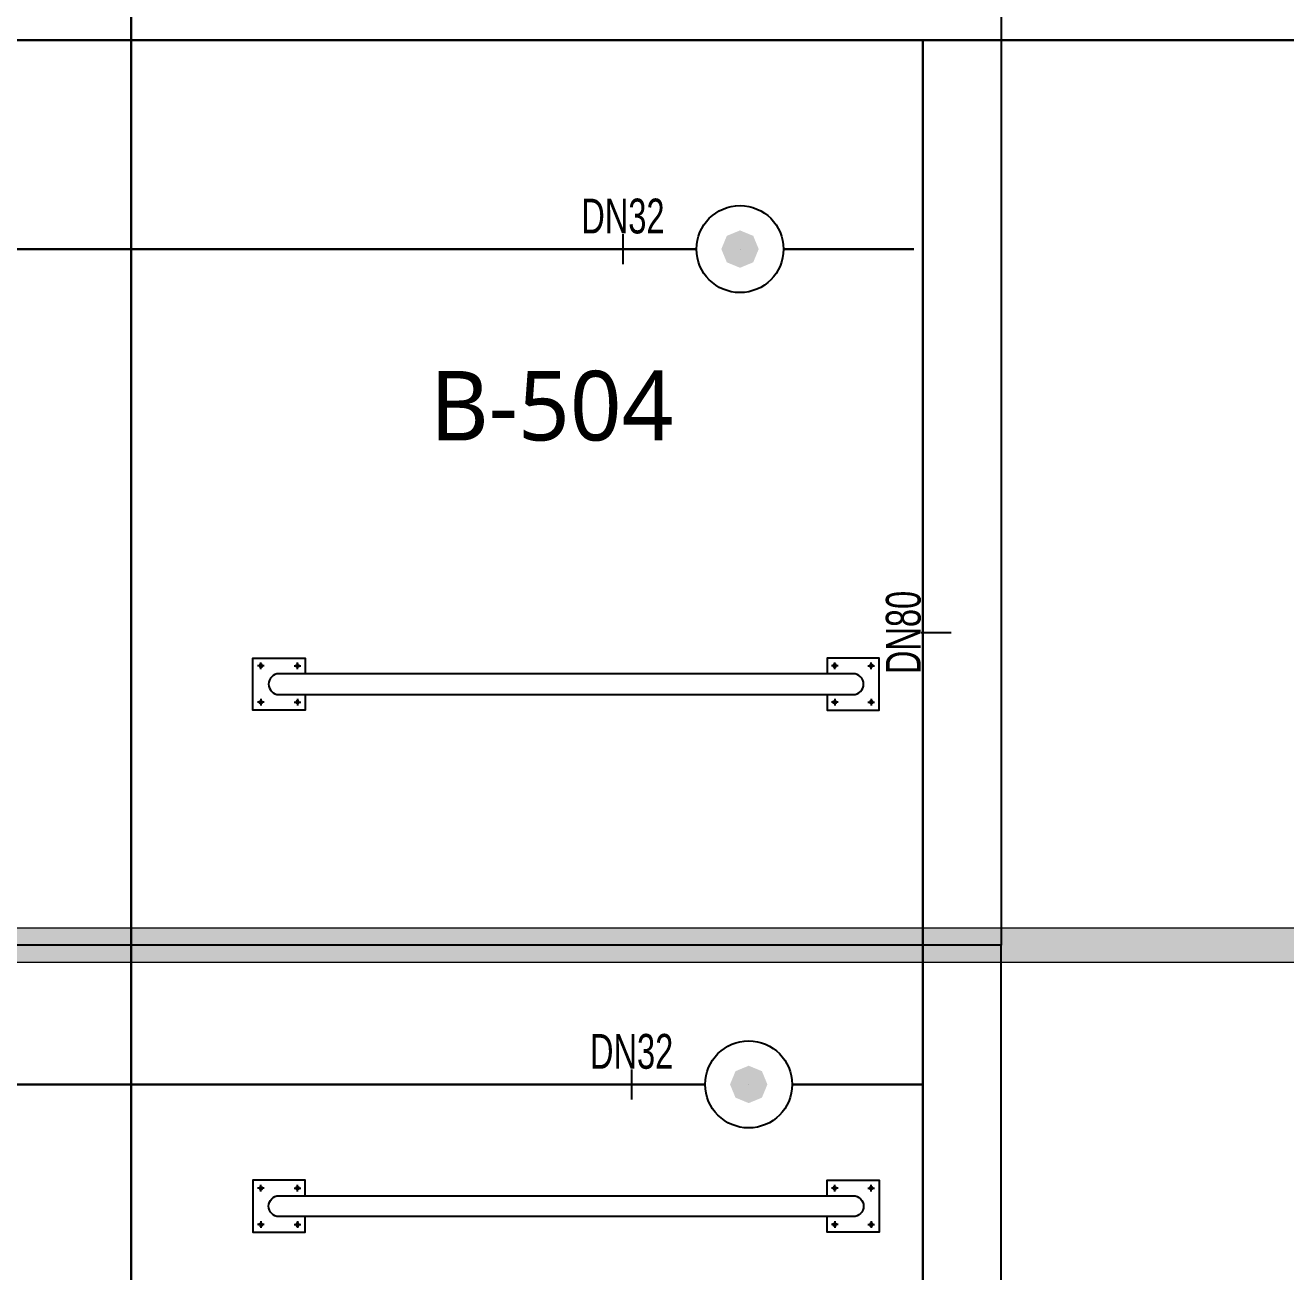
# Model space of a CAD drawing. Header units: millimetres. Extents: x -379292 to 1221486, y 92049 to 447512.
# Drawn here: x -195809 to -192186, y 163880 to 167462 of the extents above; entities that cross this region are included whole.
import ezdxf
from ezdxf.enums import TextEntityAlignment as Align

# ---------------------------------------------------------------- set-up
doc = ezdxf.new("R2010")
doc.units = ezdxf.units.MM
for name, color, linetype in [('-M-YNGN-BORUID', 7, 'Continuous'), ('-M-YNGN-BORUUZUN', 7, 'Continuous'), ('-M-YNGN-BORUYUK', 7, 'Continuous'), ('-M-YNGN-SPR-YUK', 7, 'Continuous'), ('-M-YNGN-ZON5-CAP-', 7, 'Continuous'), ('-M-YNGN-ZON5-SPR-', 7, 'Continuous'), ('202-A-Y-MahalAd', 141, 'Continuous')]:
    doc.layers.add(name, color=color, linetype=linetype)
doc.layers.add('-M-YNGN-SPR-CAPCIZGI', color=188, linetype='Continuous', plot=False)
doc.layers.add('-M-YNGN-ZON5', color=11, linetype='SP', lineweight=30)
doc.layers.add('E_CT_AYDINLATMA', color=3, linetype='Continuous', lineweight=9)
doc.styles.add('CIZGI', font='tahoma.ttf', dxfattribs={"width": 0.8, "oblique": 20})
doc.styles.add('HCAD', font='HCAD.SHX', dxfattribs={"width": 0.8, "height": 0.2})
doc.styles.add('PIPESIZE', font='hcad.shx', dxfattribs={"width": 0.8})
doc.styles.add('SPR-NOT', font='romans.shx')
doc.styles.get("Standard").update_dxf_attribs({"font": 'segoeuil.ttf'})
doc.linetypes.add('SP', pattern='A,2,-0.1,["SP",CIZGI,S=0.14,R=0.2,X=0,Y=-0.07],-0.255', length=2.355)

# ---------------------------------------------------------------- blocks, each defined once
blk = doc.blocks.new('202_Vida')
at = {"color": 0, "linetype": 'ByBlock', "ltscale": 0.2}
for points in [[(0.96, 0), (-0.96, 0)], [(0, 0.96), (0, -0.96)]]:
    blk.add_lwpolyline(points, dxfattribs=at)
at = {"color": 0, "linetype": 'ByBlock'}
for radius in [0.42, 0.23, 0.155]:
    blk.add_circle((0, 0), radius, dxfattribs=at)
blk = doc.blocks.new('202_Stoper')
at = {"color": 0, "linetype": 'ByBlock'}
for points in [[(-750, -30), (-750, -75), (-900, -75), (-900, 75), (-750, 75), (-750, 30)], [(750, -30), (750, -75), (900, -75), (900, 75), (750, 75), (750, 30)]]:
    blk.add_lwpolyline(points, dxfattribs=at)
blk.add_lwpolyline([(825, -30, 1), (825, 30), (-825, 30, 1), (-825, -30)], format="xyb", close=True, dxfattribs=at)
at = {"color": 0, "linetype": 'ByBlock', "yscale": 10, "zscale": 10, "rotation": 180}
for p, xscale in [((-877, 53), -10), ((-772, 53), 10), ((772, 53), -10), ((877, 53), 10)]:
    blk.add_blockref('202_Vida', p, dxfattribs=dict(at, xscale=xscale))
at = {"color": 0, "linetype": 'ByBlock', "yscale": 10, "zscale": 10}
for p, xscale in [((-877, -52), 10), ((-772, -52), -10), ((772, -52), 10), ((877, -52), -10)]:
    blk.add_blockref('202_Vida', p, dxfattribs=dict(at, xscale=xscale))
blk = doc.blocks.new('202_Mahalblok')
at = {"color": 0, "linetype": 'ByBlock', "flags": 128}
blk.add_lwpolyline([(0, 0), (0, 5000), (2500, 5000), (2500, 0)], close=True, dxfattribs=at)
at = {"color": 252}
blk.add_blockref('202_Stoper', (1250, 750), dxfattribs=at)
at = {"color": 0, "linetype": 'ByBlock', "ltscale": 25}
blk.add_attdef('MAHALNO', text='', height=200, dxfattribs=at).set_placement((1208.7, 1390), align=Align.BOTTOM_CENTER)
blk = doc.blocks.new('OtoParkBodrumKatMimari')
at = {"layer": '202-A-Y-MahalAd', "color": 8, "ltscale": 25}
for p, values in [((48350, 64000), {'MAHALNO': 'B-505'}), ((50850, 64000), {'MAHALNO': 'B-504'})]:
    blk.add_blockref('202_Mahalblok', p, dxfattribs=at).add_auto_attribs(values)
ref = blk.add_blockref('202_Mahalblok', (48350, 64000), dxfattribs=dict(at, xscale=-1, rotation=180))
ref.add_attrib('MAHALNO', 'B-525', dxfattribs={"layer": '0', "color": 0, "linetype": 'ByBlock', "ltscale": 25, "height": 200}).set_placement((49558.7, 62466.6), align=Align.BOTTOM_CENTER)
ref = blk.add_blockref('202_Mahalblok', (50850, 64000), dxfattribs=dict(at, xscale=-1, rotation=180))
ref.add_attrib('MAHALNO', 'B-526', dxfattribs={"layer": '0', "color": 0, "linetype": 'ByBlock', "ltscale": 25, "height": 200}).set_placement((52058.7, 62466.6), align=Align.BOTTOM_CENTER)
blk = doc.blocks.new('SP-C-UP-12')
at = {"ltscale": 10}
blk.add_line((0, 0), (0, 0), dxfattribs=at)
at = {"color": 1, "linetype": 'Continuous'}
blk.add_circle((0, 0), 12.5, dxfattribs=at)
at = {"ltscale": 10}
for points in [[(-5.37, 0), (-3.8, 3.8), (-3.8, -3.8), (0, 5.37)], [(-3.8, -3.8), (0, 5.37), (0, -5.37), (3.8, 3.8)], [(0, -5.37), (3.8, 3.8), (3.8, -3.8), (5.37, 0)]]:
    blk.add_solid(points, dxfattribs=at)
at = {"layer": '-M-YNGN-SPR-YUK', "style": 'SPR-NOT', "width": 0.5, "flags": 9}
for tag, p in [('YUK', (0, 17.77)), ('CAP', (0, 14.42)), ('TIP', (0.2, 10.78))]:
    blk.add_attdef(tag, text='', height=2.5, dxfattribs=at).set_placement(p, align=Align.MIDDLE_CENTER)
blk = doc.blocks.new('SPRKL100')
at = {"layer": '-M-YNGN-SPR-CAPCIZGI'}
blk.add_line((0, 0.431), (0, -0.431), dxfattribs=at)
at = {"layer": '-M-YNGN-BORUID', "color": 0, "style": 'HCAD', "width": 0.8, "flags": 1}
blk.add_attdef('DIC', text='', height=0.4, dxfattribs=at).set_placement((0, -1.693), align=Align.CENTER)
at = {"layer": '-M-YNGN-BORUUZUN', "color": 0, "style": 'HCAD', "width": 0.7}
blk.add_attdef('BOY', text='', height=0.8, dxfattribs=at).set_placement((0, -1.08), align=Align.CENTER)
at = {"layer": '-M-YNGN-BORUYUK', "color": 6, "style": 'PIPESIZE', "width": 0.8}
blk.add_attdef('YUK', text='', height=0.5, dxfattribs=at).set_placement((0, 1.866), align=Align.CENTER)
at = {"color": 0, "style": 'PIPESIZE', "width": 0.7}
blk.add_attdef('CAP', text='', height=1, dxfattribs=at).set_placement((0, 0.45), align=Align.CENTER)
blk = doc.blocks.new('A$C69E8C7F8')
at = {"layer": '-M-YNGN-ZON5', "ltscale": 500}
for p, q in [((-7863.81, 6569.36), (-2056.31, 6569.36)), ((-3733.81, 2836.86), (-3733.81, 6569.36)), ((-4073.81, 6509.36), (-3798.81, 6509.36)), ((-3736.31, 6509.36), (-3773.81, 6509.36)), ((-4071.31, 6269.36), (-3796.31, 6269.36)), ((-3733.81, 6269.36), (-3771.31, 6269.36))]:
    blk.add_line(p, q, dxfattribs=at)
at = {"layer": '-M-YNGN-ZON5-CAP-'}
ref = blk.add_blockref('SPRKL100', (-3819.97, 6509.36), dxfattribs=dict(at, xscale=10, yscale=10, zscale=10))
ref.add_attrib('CAP', 'DN32', dxfattribs={"layer": '0', "color": 0, "height": 10, "style": 'PIPESIZE', "width": 0.7}).set_placement((-3819.97, 6513.86), align=Align.CENTER)
ref = blk.add_blockref('SPRKL100', (-3729.9, 6399.2), dxfattribs=dict(at, xscale=10.00000000000001, yscale=10.00000000000001, zscale=10.00000000000001, rotation=90))
ref.add_attrib('CAP', 'DN80', dxfattribs={"layer": '0', "color": 0, "height": 10, "rotation": 90, "style": 'PIPESIZE', "width": 0.7}).set_placement((-3734.4, 6399.2), align=Align.CENTER)
ref = blk.add_blockref('SPRKL100', (-3817.47, 6269.36), dxfattribs=dict(at, xscale=10, yscale=10, zscale=10))
ref.add_attrib('CAP', 'DN32', dxfattribs={"layer": '0', "color": 0, "height": 10, "style": 'PIPESIZE', "width": 0.7}).set_placement((-3817.47, 6273.86), align=Align.CENTER)
at = {"layer": '-M-YNGN-ZON5-SPR-', "ltscale": 25}
for p in [(-3786.31, 6509.36), (-3783.81, 6269.36)]:
    blk.add_blockref('SP-C-UP-12', p, dxfattribs=at)
blk = doc.blocks.new('*U596')
h = blk.add_hatch()
h.set_pattern_fill('ANSI33', color=0, scale=50, angle=1, style=0)
h.paths.add_polyline_path([(-8987, 100), (44319.8, 100), (44319.8, 0), (-8987, 0)])
at = {"color": 0}
blk.add_lwpolyline([(-8987, 100), (44319.8, 100), (44319.8, 0), (-8987, 0)], close=True, dxfattribs=at)
at = {"ltscale": 25, "flags": 1}
for tag, p in [('YUKSEKLIK', (-228.6, -148.7)), ('KALINLIK', (-228.6, -213.3))]:
    blk.add_attdef(tag, p, '', height=50, dxfattribs=at)

msp = doc.modelspace()

# ---------------------------------------------------------------- block references
at = {"color": 8}
msp.add_blockref('OtoParkBodrumKatMimari', (-246354.8, 100818.8), dxfattribs=at)

# ---------------------------------------------------------------- next in the draw order: block references
at = {"layer": '-M-YNGN-ZON5', "ltscale": 25, "xscale": 10, "yscale": 10, "zscale": 10}
msp.add_blockref('A$C69E8C7F8', (-155891.8, 101725.1), dxfattribs=at)
at = {"layer": 'E_CT_AYDINLATMA', "rotation": 180}
msp.add_blockref('*U596', (-178885, 164868.8), dxfattribs=at)

doc.saveas('drawing.dxf')
